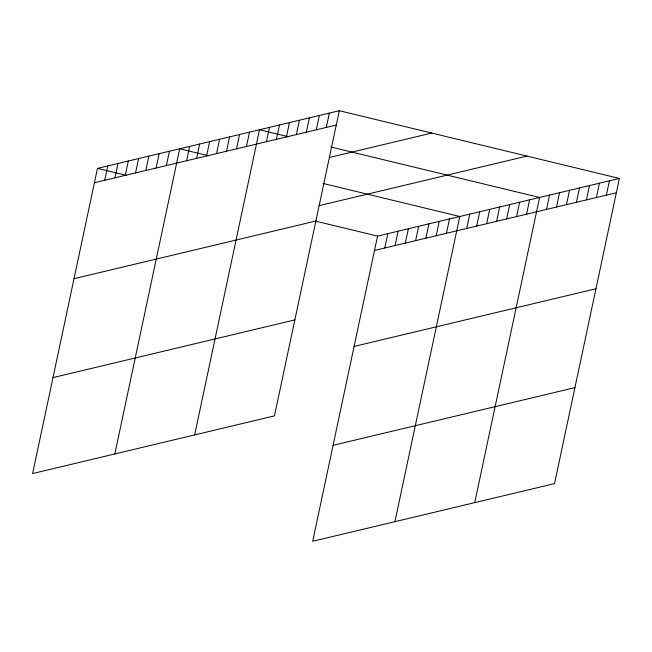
<?xml version="1.0" encoding="UTF-8"?>
<svg xmlns="http://www.w3.org/2000/svg" width="652" height="652" viewBox="0 0 652 652"><rect width="100%" height="100%" fill="white"/><g stroke="black" fill="none" stroke-linecap="round" stroke-linejoin="round"><path stroke-width="0.98" d="M339.317 110.718L97.466 168.387L32.6 473.564L274.451 415.894L339.317 110.718L619.4 178.436L554.534 483.613L312.683 541.282L377.549 236.105L619.4 178.436M104.695 180.27L107.743 165.934M114.98 177.817L118.028 163.481M125.257 175.372L128.305 161.036M135.535 172.919L138.583 158.583M145.812 170.465L148.86 156.13M156.089 168.012L159.137 153.676M166.374 165.567L169.414 151.231M114.825 453.955L179.699 148.778L208.583 155.763M186.627 160.734L189.675 146.398M196.602 158.355L199.651 144.019M206.578 155.975L209.626 141.639M216.554 153.595L219.602 139.259M226.529 151.223L229.577 136.879M236.505 148.843L239.553 134.508M246.48 146.464L249.529 132.128M194.638 434.925L259.504 129.748L288.388 136.733M266.432 141.704L269.48 127.368M276.415 139.324L279.455 124.988M286.391 136.944L289.439 122.609M296.367 134.565L299.415 120.229M306.342 132.185L309.39 117.849M316.318 129.805L319.366 115.469M326.293 127.433L329.341 113.098M384.786 247.996L387.826 233.66M395.063 245.543L398.111 231.207M405.34 243.09L408.388 228.754M415.617 240.637L418.666 226.301M425.895 238.192L428.943 223.856M436.172 235.739L439.22 221.403M446.457 233.286L449.497 218.95M394.908 521.673L459.782 216.497L323.107 183.456M466.71 228.461L469.758 214.117M476.685 226.081L479.733 211.745M486.661 223.701L489.709 209.365M496.637 221.321L499.685 206.986M506.612 218.942L509.66 204.606M516.588 216.562L519.636 202.226M526.563 214.182L529.611 199.846M474.721 502.643L539.587 197.466L330.751 146.977M546.523 209.422L549.563 195.087M556.498 207.043L559.538 192.707M566.474 204.671L569.522 190.335M576.449 202.291L579.498 187.955M586.425 199.911L589.473 185.575M596.401 197.532L599.449 183.196M606.376 195.152L609.424 180.816M94.418 182.723L336.269 125.054M329.26 157.499L431.746 133.065M318.763 205.739L526.971 156.089M74.018 278.697L315.87 221.028M374.501 250.441L616.352 192.772M52.999 377.589L294.851 319.912M354.101 346.424L595.952 288.755M333.082 445.308L574.934 387.638M97.466 168.387L126.349 175.372M315.935 221.207L377.549 236.105"/></g></svg>
